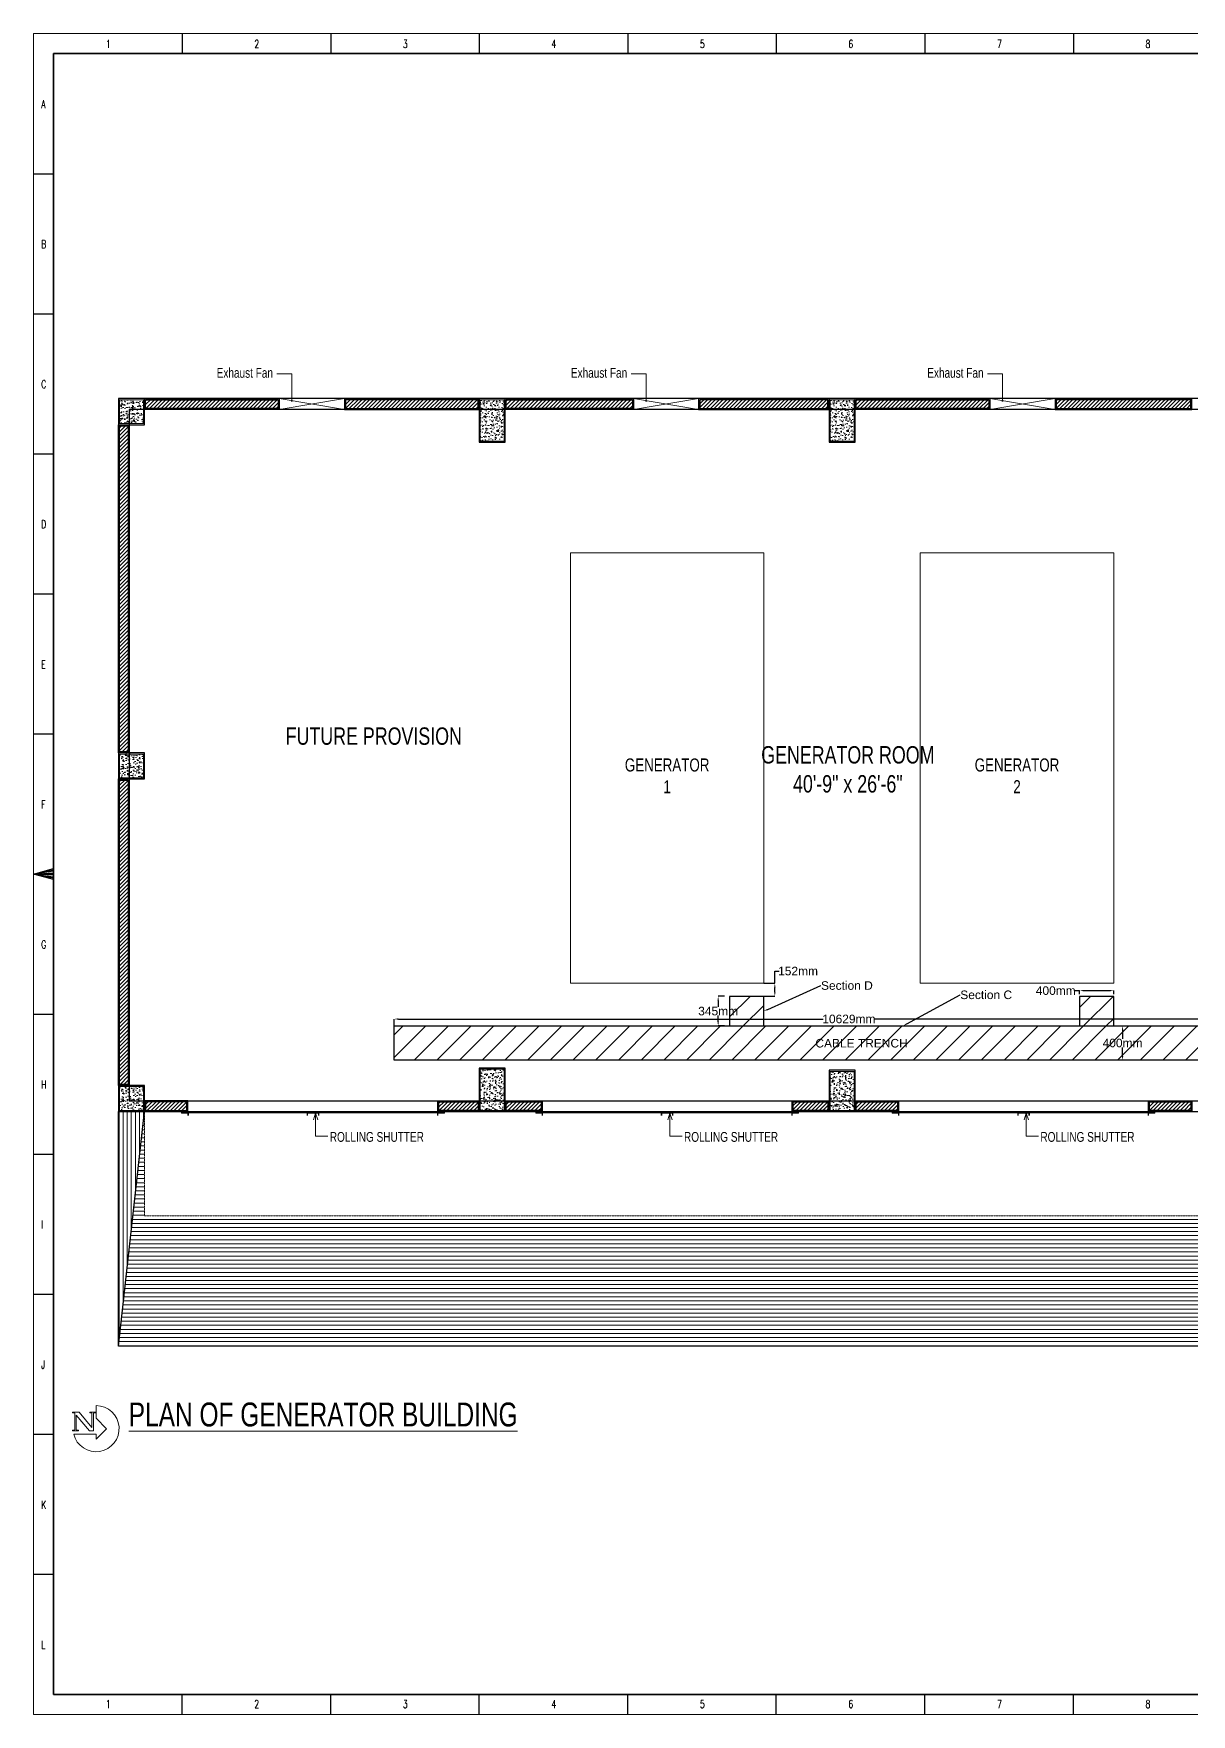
# Model space of a CAD drawing. Header units: inches. Extents: x -105538 to 282818, y -14900 to 167410.
# Drawn here: x -69248 to -55715, y 3392 to 23033 of the extents above; entities that cross this region are included whole.
import ezdxf
from ezdxf import colors
from ezdxf.entities.mleader import LeaderData, LeaderLine
from ezdxf.math import Vec2, Vec3

# ---------------------------------------------------------------- set-up
doc = ezdxf.new("R2010")
doc.units = ezdxf.units.IN
doc.header["$MEASUREMENT"] = 0
doc.linetypes.add('DASH', pattern=[0.35, 0.25, -0.1])
doc.linetypes.add('PHANTOMX2', pattern=[5, 2.5, -0.5, 0.5, -0.5, 0.5, -0.5])
doc.layers.get('Defpoints').update_dxf_attribs({"lineweight": 0})
doc.layers.add('COLLUM', color=1, linetype='Continuous')
doc.layers.add('wall 05', color=3, linetype='Continuous')
for name, color, linetype, lineweight in [('dim-8', 18, 'Continuous', 15), ('DOOR', 115, 'Continuous', 15), ('FLOORTILE', 40, 'Continuous', 9), ('Generator Upstone', 50, 'Continuous', 15), ('grid', 9, 'Continuous', 13), ('HACTH', 8, 'Continuous', 9), ('Parapet', 6, 'Continuous', 15), ('Plaster Line', 5, 'Continuous', 15), ('R_Hatch', 8, 'Continuous', 9), ('Sunshed', 5, 'Continuous', 15), ('Text-01', 253, 'Continuous', 15), ('WINDOW', 140, 'Continuous', 9)]:
    doc.layers.add(name, color=color, linetype=linetype, lineweight=lineweight)
doc.styles.get("Standard").update_dxf_attribs({"font": 'arial.ttf'})
doc.styles.add('Swiss721', font='swisscl.ttf')
doc.styles.add('TEG BORDER', font='txt_qlt.shx', dxfattribs={"width": 0.7, "bigfont": 'hztxt.shx'})
doc.dimstyles.new('Level Mark 4', dxfattribs={"dimscale": 0, "dimtxt": 4, "dimasz": 4, "dimexe": 1, "dimexo": 2, "dimgap": 1, "dimtad": 0, "dimdec": 1, "dimzin": 1, "dimdsep": 46, "dimlunit": 4, "dimtxsty": 'Swiss721', "dimblk": 'OPEN30', "dimcen": 0, "dimclrd": 256, "dimclre": 256, "dimclrt": 7, "dimadec": 0, "dimazin": 0, "dimtm": 1e-09, "dimtfac": 1, "dimtdec": 1, "dimtofl": 0, "dimtmove": 1, "dimatfit": 3, "dimldrblk": 'OPEN30', "dimfxl": 0, "dimtolj": 2, "dimtzin": 0, "dimlwd": 9, "dimlwe": 9, "dimarcsym": 0})
doc.dimstyles.get("Standard").update_dxf_attribs({"dimtxt": 100, "dimasz": 50, "dimexe": 0.18, "dimexo": 0.0625, "dimgap": 0.09, "dimtad": 0, "dimtih": 1, "dimtoh": 1, "dimdec": 0, "dimzin": 0, "dimdsep": 46, "dimtxsty": 'Standard', "dimcen": 0.09, "dimadec": 0, "dimazin": 0, "dimtfac": 1, "dimtdec": 0, "dimtofl": 0, "dimtmove": 0, "dimatfit": 3, "dimfxl": 1, "dimtolj": 1, "dimtzin": 0, "dimarcsym": 0})
pattern_1 = [(90, (-3487533.82, -4371935.64), (-47.625, 8e-15), [])]
pattern_2 = [(45, (-3609729.135, -4345415.175), (-22.4506403, 22.4506403), [])]

# ---------------------------------------------------------------- blocks, each defined once
blk = doc.blocks.new('_Open30')
at = {"color": 0, "linetype": 'ByBlock', "lineweight": -2}
for p, q in [((-1, 0.3), (0, 0)), ((0, 0), (-1, -0.3)), ((0, 0), (-1, 0))]:
    blk.add_line(p, q, dxfattribs=at)
blk = doc.blocks.new('252 BORDER A2')
for p, q in [((37.12, 420), (37.12, 415)), ((74.25, 420), (74.25, 415)), ((111.38, 420), (111.38, 415)), ((148.5, 420), (148.5, 415)), ((185.63, 420), (185.63, 415)), ((222.75, 420), (222.75, 415)), ((259.88, 420), (259.88, 415)), ((0, 385), (5, 385)), ((0, 350), (5, 350)), ((0, 315), (5, 315)), ((0, 280), (5, 280)), ((0, 245), (5, 245)), ((5, 210), (0, 210)), ((1.25, 210), (3.75, 210)), ((0, 175), (5, 175)), ((0, 140), (5, 140)), ((0, 105), (5, 105)), ((0, 70), (5, 70)), ((0, 35), (5, 35)), ((37.12, 0), (37.12, 5)), ((74.25, 0), (74.25, 5)), ((111.38, 0), (111.38, 5)), ((148.5, 0), (148.5, 5)), ((185.63, 0), (185.63, 5)), ((222.75, 0), (222.75, 5)), ((259.88, 0), (259.88, 5))]:
    blk.add_line(p, q)
at = {"linetype": 'Continuous'}
for p, q in [((489, 415), (5, 415)), ((5, 415), (5, 5)), ((5, 5), (489, 5))]:
    blk.add_line(p, q, dxfattribs=at)
at = {"color": 5, "lineweight": 15}
blk.add_lwpolyline([(0, 420), (594, 420), (594, 0), (0, 0)], close=True, dxfattribs=at)
blk.add_lwpolyline([(5, 415), (589, 415), (589, 5), (5, 5)], close=True)
blk.add_lwpolyline([(0, 210), (5, 211.34), (5, 208.66), (0, 210), (5, 211), (5, 210.67), (0, 210), (5, 210.33), (5, 209.67), (0, 210), (5, 209.33), (5, 209), (0, 210)])
at = {"char_height": 2, "width": 2, "style": 'TEG BORDER'}
for s, insert, attachment_point in [('1', (18.05, 418.41), 1), ('2', (55.17, 418.41), 1), ('3', (92.3, 418.41), 1), ('4', (129.42, 418.41), 1), ('5', (166.55, 418.41), 1), ('6', (203.67, 418.41), 1), ('7', (240.8, 418.41), 1), ('8', (277.92, 418.41), 1), ('A', (1.91, 403.39), 1), ('B', (1.91, 368.39), 1), ('C', (1.91, 333.39), 1), ('D', (1.91, 298.39), 1), ('E', (1.91, 263.39), 1), ('F', (1.91, 228.39), 1), ('G', (1.91, 193.39), 1), ('H', (1.91, 158.39), 1), ('I', (1.91, 123.39), 1), ('J', (1.91, 88.39), 1), ('K', (1.91, 53.39), 1), ('L', (1.91, 18.39), 1), ('1', (18.05, 1.59), 7), ('2', (55.17, 1.59), 7), ('3', (92.3, 1.59), 7), ('4', (129.42, 1.59), 7), ('5', (166.55, 1.59), 7), ('6', (203.67, 1.59), 7), ('7', (240.8, 1.59), 7), ('8', (277.92, 1.59), 7)]:
    blk.add_mtext(s, dxfattribs=dict(at, insert=insert, attachment_point=attachment_point))
blk = doc.blocks.new('*D29')
at = {"color": 0, "lineweight": -2, "transparency": 16777216}
for p, q in [((-56520, 11437), (-56520, 11437)), ((-56520, 11387), (-56520, 11288)), ((-56520, 11087), (-56520, 11186)), ((-56520, 11037), (-56520, 11037))]:
    blk.add_line(p, q, dxfattribs=at)
at = {"color": 0, "transparency": 16777216}
for points in [[(-56528, 11387), (-56511, 11387), (-56520, 11437)], [(-56528, 11087), (-56511, 11087), (-56520, 11037)]]:
    blk.add_solid(points, dxfattribs=at)
at = {"layer": 'Defpoints', "color": 0, "transparency": 16777216}
for p in [(-56520, 11437), (-56520, 11037), (-56520, 11037)]:
    blk.add_point(p, dxfattribs=at)
at = {"color": 0, "transparency": 16777216, "insert": (-56520, 11237), "char_height": 100, "attachment_point": 5}
blk.add_mtext('\\A1;400mm', dxfattribs=at)
blk = doc.blocks.new('*D30')
at = {"color": 0, "lineweight": -2, "transparency": 16777216}
for p, q in [((-57023, 11849), (-57073, 11849)), ((-57023, 11808), (-57023, 11850)), ((-56673, 11849), (-56973, 11849)), ((-56623, 11808), (-56623, 11850))]:
    blk.add_line(p, q, dxfattribs=at)
at = {"color": 0, "transparency": 16777216}
for points in [[(-56973, 11858), (-56973, 11841), (-57023, 11849)], [(-56673, 11858), (-56673, 11841), (-56623, 11849)]]:
    blk.add_solid(points, dxfattribs=at)
at = {"layer": 'Defpoints', "color": 0, "transparency": 16777216}
for p in [(-57023, 11849), (-57023, 11808), (-56623, 11808)]:
    blk.add_point(p, dxfattribs=at)
at = {"color": 0, "transparency": 16777216, "insert": (-57301, 11849), "char_height": 100, "attachment_point": 5}
blk.add_mtext('\\A1;400mm', dxfattribs=at)
blk = doc.blocks.new('*D31')
at = {"color": 0, "lineweight": -2, "transparency": 16777216}
for p, q in [((-60584, 11935), (-60584, 12078)), ((-60584, 12078), (-60534, 12078)), ((-60713, 11935), (-60584, 11935)), ((-60584, 11833), (-60584, 11885)), ((-60713, 11783), (-60584, 11783))]:
    blk.add_line(p, q, dxfattribs=at)
at = {"color": 0, "transparency": 16777216}
for points in [[(-60593, 11885), (-60576, 11885), (-60584, 11935)], [(-60593, 11833), (-60576, 11833), (-60584, 11783)]]:
    blk.add_solid(points, dxfattribs=at)
at = {"layer": 'Defpoints', "color": 0, "transparency": 16777216}
for p in [(-60713, 11935), (-60713, 11783), (-60584, 11783)]:
    blk.add_point(p, dxfattribs=at)
at = {"color": 0, "transparency": 16777216, "insert": (-60313, 12078), "char_height": 100, "attachment_point": 5}
blk.add_mtext('\\A1;152mm', dxfattribs=at)
blk = doc.blocks.new('*D34')
at = {"color": 0, "lineweight": -2, "transparency": 16777216}
for p, q in [((-61173, 11783), (-61247, 11783)), ((-61247, 11733), (-61247, 11661)), ((-61247, 11487), (-61247, 11559)), ((-61173, 11437), (-61247, 11437))]:
    blk.add_line(p, q, dxfattribs=at)
at = {"color": 0, "transparency": 16777216}
for points in [[(-61255, 11733), (-61238, 11733), (-61247, 11783)], [(-61255, 11487), (-61238, 11487), (-61247, 11437)]]:
    blk.add_solid(points, dxfattribs=at)
at = {"layer": 'Defpoints', "color": 0, "transparency": 16777216}
for p in [(-61247, 11783), (-61173, 11783), (-61173, 11437)]:
    blk.add_point(p, dxfattribs=at)
at = {"color": 0, "transparency": 16777216, "insert": (-61247, 11610), "char_height": 100, "attachment_point": 5}
blk.add_mtext('\\A1;345mm', dxfattribs=at)
blk = doc.blocks.new('*D70')
at = {"color": 0, "lineweight": -2, "transparency": 16777216}
for p, q in [((-65034, 11437), (-65034, 11518)), ((-64984, 11518), (-60018, 11518)), ((-54454, 11518), (-59420, 11518)), ((-54404, 11437), (-54404, 11518))]:
    blk.add_line(p, q, dxfattribs=at)
at = {"color": 0, "transparency": 16777216}
for points in [[(-64984, 11526), (-64984, 11509), (-65034, 11518)], [(-54454, 11526), (-54454, 11509), (-54404, 11518)]]:
    blk.add_solid(points, dxfattribs=at)
at = {"layer": 'Defpoints', "color": 0, "transparency": 16777216}
for p in [(-65034, 11437), (-54404, 11518), (-54404, 11437)]:
    blk.add_point(p, dxfattribs=at)
at = {"color": 0, "transparency": 16777216, "insert": (-59719, 11518), "char_height": 100, "attachment_point": 5}
blk.add_mtext('\\A1;10629mm', dxfattribs=at)

msp = doc.modelspace()

# ---------------------------------------------------------------- hatches: boundary and pattern name
h = msp.add_hatch()
h.set_pattern_fill('ANSI31', color=6, scale=1500)
h.paths.add_polyline_path([(-60712.8, 11782.6), (-61112.8, 11782.6), (-61112.8, 11437.3), (-60712.8, 11437.3)])
h.paths.add_polyline_path([(-56623.4, 11782.6), (-57023.4, 11782.6), (-57023.4, 11437.3), (-56623.4, 11437.3)])
h = msp.add_hatch()
h.set_pattern_fill('ANSI31', color=6, scale=1500)
h.paths.add_polyline_path([(-65033.7, 11437.3), (-65033.7, 11037.3), (-54404.2, 11037.3), (-54404.2, 11437.3)])
h = msp.add_hatch()
h.set_pattern_fill('ANSI31', color=6, scale=1500)
h.paths.add_polyline_path([(-65033.7, 11437.3), (-65033.7, 11037.3), (-54404.2, 11037.3), (-54404.2, 11437.3)])
at = {"layer": 'HACTH', "lineweight": 0}
h = msp.add_hatch(dxfattribs=at)
h.set_pattern_fill('AR-CONC', color=256, scale=12.7, style=0)
h.set_pattern_definition([(50, (-3487533.82, -4372469.04), (91.0920432, -7.9695211), [9.525, -104.775]), (355, (-3487533.82, -4372469.04), (-17.6214194, 95.528401), [7.62, -83.82]), (100.4514, (-3487526.23, -4372469.71), (73.4706915, 87.5588218), [8.0950041, -89.0450482]), (46.1842, (-3487533.82, -4372443.64), (135.5396132, -21.0209148), [14.2875, -157.1625]), (96.6356, (-3487522.52, -4372445.4), (118.7021636, 123.7129696), [12.1425066, -133.567551]), (351.1842, (-3487533.82, -4372443.64), (118.702067, 123.7130623), [11.43, -125.73]), (21, (-3487521.12, -4372449.99), (75.8071956, -51.1325991), [9.525, -104.775]), (326, (-3487521.12, -4372449.99), (30.9010472, 92.0940557), [7.62, -83.82]), (71.4514, (-3487514.8, -4372454.25), (106.7082738, 40.9613731), [8.0950041, -89.0450482]), (37.5, (-3487533.82, -4372469.042), (1.54430163, 42.27751944), [0, -82.804, 0, -85.09, 0, -84.1375]), (7.5, (-3487533.82, -4372469.04), (33.40983126, 50.0902874), [0, -48.514, 0, -80.899, 0, -32.0675]), (327.5, (-3487562.14, -4372469.042), (67.7954494, -2.8644687), [0, -31.75, 0, -99.06, 0, -131.445]), (317.5, (-3487574.84, -4372469.04), (74.0646435, 12.71333276), [0, -41.275, 0, -65.786, 0, -93.345])])
h.paths.add_polyline_path([(-68243.9, 18475.5), (-67964.5, 18475.5), (-67964.5, 18754.9), (-68243.9, 18754.9)])
h = msp.add_hatch(dxfattribs=at)
h.set_pattern_fill('ANSI31', color=256, scale=254, style=0)
h.set_pattern_definition(pattern_2)
h.paths.add_polyline_path([(-67939.1, 18653.3), (-66389.7, 18653.3), (-66389.7, 18754.9), (-67939.1, 18754.9)])
h.paths.add_polyline_path([(-67741.2, 18473.3), (-67741.2, 18754.4), (-67955.4, 18754.4), (-67955.4, 18473.3)], flags=9)
h = msp.add_hatch(dxfattribs=at)
h.set_pattern_fill('ANSI31', color=256, scale=254, style=0)
h.set_pattern_definition(pattern_2)
h.paths.add_polyline_path([(-64052.9, 18754.9), (-65602.3, 18754.9), (-65602.3, 18653.3), (-64052.9, 18653.3)])
h = msp.add_hatch(dxfattribs=at)
h.set_pattern_fill('AR-CONC', color=256, scale=12.7, style=0)
h.set_pattern_definition([(50, (-3640418.575, -4345516.775), (91.0920432, -7.9695211), [9.525, -104.775]), (355, (-3640418.575, -4345516.78), (-17.6214194, 95.528401), [7.62, -83.82]), (100.4514, (-3640410.98, -4345517.44), (73.4706915, 87.5588218), [8.0950041, -89.0450482]), (46.1842, (-3640418.57, -4345491.38), (135.5396132, -21.0209148), [14.2875, -157.1625]), (96.6356, (-3640407.28, -4345493.13), (118.7021636, 123.7129696), [12.1425066, -133.567551]), (351.1842, (-3640418.57, -4345491.38), (118.702067, 123.7130623), [11.43, -125.73]), (21, (-3640405.875, -4345497.725), (75.8071956, -51.1325991), [9.525, -104.775]), (326, (-3640405.875, -4345497.73), (30.9010472, 92.0940557), [7.62, -83.82]), (71.4514, (-3640399.56, -4345501.99), (106.7082738, 40.9613731), [8.0950041, -89.0450482]), (37.5, (-3640418.575, -4345516.775), (1.54430163, 42.27751944), [0, -82.804, 0, -85.09, 0, -84.1375]), (7.5, (-3640418.575, -4345516.775), (33.40983126, 50.0902874), [0, -48.514, 0, -80.899, 0, -32.0675]), (327.5, (-3640446.896, -4345516.775), (67.7954494, -2.86446871), [0, -31.75, 0, -99.06, 0, -131.445]), (317.5, (-3640459.596, -4345516.775), (74.0646435, 12.71333276), [0, -41.275, 0, -65.786, 0, -93.345])])
h.paths.add_polyline_path([(-63887.8, 18640.6), (-63887.8, 18754.9), (-64027.5, 18754.9), (-64027.5, 18640.6)])
h.paths.add_polyline_path([(-63748.1, 18640.6), (-63748.1, 18754.9), (-63887.8, 18754.9), (-63887.8, 18640.6)])
h.paths.add_polyline_path([(-63887.8, 18272.3), (-63748.1, 18272.3), (-63748.1, 18640.6), (-63887.8, 18640.6)])
h.paths.add_polyline_path([(-63887.8, 18640.6), (-64027.5, 18640.6), (-64027.5, 18272.3), (-63887.8, 18272.3)])
h = msp.add_hatch(dxfattribs=at)
h.set_pattern_fill('ANSI31', color=256, scale=254, style=0)
h.set_pattern_definition(pattern_2)
h.paths.add_polyline_path([(-59963.5, 18754.9), (-61462.1, 18754.9), (-61462.1, 18653.3), (-59963.5, 18653.3)])
h.paths.add_polyline_path([(-63722.7, 18653.3), (-62249.5, 18653.3), (-62249.5, 18754.9), (-63722.7, 18754.9)])
h = msp.add_hatch(dxfattribs=at)
h.set_pattern_fill('AR-CONC', color=256, scale=12.7, style=0)
h.set_pattern_definition([(50, (-3636329.175, -4345516.775), (91.0920432, -7.9695211), [9.525, -104.775]), (355, (-3636329.175, -4345516.78), (-17.6214194, 95.528401), [7.62, -83.82]), (100.4514, (-3636321.58, -4345517.44), (73.4706915, 87.5588218), [8.0950041, -89.0450482]), (46.1842, (-3636329.17, -4345491.38), (135.5396132, -21.0209148), [14.2875, -157.1625]), (96.6356, (-3636317.88, -4345493.13), (118.7021636, 123.7129696), [12.1425066, -133.567551]), (351.1842, (-3636329.17, -4345491.38), (118.702067, 123.7130623), [11.43, -125.73]), (21, (-3636316.475, -4345497.725), (75.8071956, -51.1325991), [9.525, -104.775]), (326, (-3636316.475, -4345497.73), (30.9010472, 92.0940557), [7.62, -83.82]), (71.4514, (-3636310.16, -4345501.99), (106.7082738, 40.9613731), [8.0950041, -89.0450482]), (37.5, (-3636329.175, -4345516.775), (1.54430163, 42.27751944), [0, -82.804, 0, -85.09, 0, -84.1375]), (7.5, (-3636329.175, -4345516.775), (33.40983126, 50.0902874), [0, -48.514, 0, -80.899, 0, -32.0675]), (327.5, (-3636357.496, -4345516.775), (67.7954494, -2.86446871), [0, -31.75, 0, -99.06, 0, -131.445]), (317.5, (-3636370.196, -4345516.775), (74.0646435, 12.71333276), [0, -41.275, 0, -65.786, 0, -93.345])])
h.paths.add_polyline_path([(-59798.4, 18640.6), (-59798.4, 18754.9), (-59938.1, 18754.9), (-59938.1, 18640.6)])
h.paths.add_polyline_path([(-59658.7, 18640.6), (-59658.7, 18754.9), (-59798.4, 18754.9), (-59798.4, 18640.6)])
h.paths.add_polyline_path([(-59798.4, 18272.3), (-59658.7, 18272.3), (-59658.7, 18640.6), (-59798.4, 18640.6)])
h.paths.add_polyline_path([(-59798.4, 18640.6), (-59938.1, 18640.6), (-59938.1, 18272.3), (-59798.4, 18272.3)])
h = msp.add_hatch(dxfattribs=at)
h.set_pattern_fill('ANSI31', color=256, scale=254, style=0)
h.set_pattern_definition(pattern_2)
h.paths.add_polyline_path([(-55721.7, 18754.9), (-57296.5, 18754.9), (-57296.5, 18653.3), (-55721.7, 18653.3)])
h.paths.add_polyline_path([(-59633.3, 18653.3), (-58083.9, 18653.3), (-58083.9, 18754.9), (-59633.3, 18754.9)])
h = msp.add_hatch(dxfattribs=at)
h.set_pattern_fill('ANSI31', color=256, scale=254, style=0)
h.set_pattern_definition([(45, (-3890172.902, -4344653.714), (-22.4506403, 22.4506403), [])])
h.paths.add_polyline_path([(-68243.9, 10753.9), (-68142.3, 10753.9), (-68142.3, 14309.9), (-68243.9, 14309.9)])
h.paths.add_polyline_path([(-68142.3, 18450.1), (-68243.9, 18450.1), (-68243.9, 14640.1), (-68142.3, 14640.1)])
h = msp.add_hatch(dxfattribs=at)
h.set_pattern_fill('AR-CONC', color=256, scale=12.7, style=0)
h.set_pattern_definition([(50, (-3487533.82, -4368049.44), (91.0920432, -7.9695211), [9.525, -104.775]), (355, (-3487533.82, -4368049.44), (-17.6214194, 95.528401), [7.62, -83.82]), (100.4514, (-3487526.23, -4368050.11), (73.4706915, 87.5588218), [8.0950041, -89.0450482]), (46.1842, (-3487533.82, -4368024.04), (135.5396132, -21.0209148), [14.2875, -157.1625]), (96.6356, (-3487522.52, -4368025.8), (118.7021636, 123.7129696), [12.1425066, -133.567551]), (351.1842, (-3487533.82, -4368024.04), (118.702067, 123.7130623), [11.43, -125.73]), (21, (-3487521.12, -4368030.39), (75.8071956, -51.1325991), [9.525, -104.775]), (326, (-3487521.12, -4368030.39), (30.9010472, 92.0940557), [7.62, -83.82]), (71.4514, (-3487514.8, -4368034.65), (106.7082738, 40.9613731), [8.0950041, -89.0450482]), (37.5, (-3487533.82, -4368049.442), (1.54430163, 42.27751944), [0, -82.804, 0, -85.09, 0, -84.1375]), (7.5, (-3487533.82, -4368049.44), (33.40983126, 50.0902874), [0, -48.514, 0, -80.899, 0, -32.0675]), (327.5, (-3487562.14, -4368049.442), (67.7954494, -2.8644687), [0, -31.75, 0, -99.06, 0, -131.445]), (317.5, (-3487574.84, -4368049.44), (74.0646435, 12.71333276), [0, -41.275, 0, -65.786, 0, -93.345])])
h.paths.add_polyline_path([(-67964.5, 14614.7), (-68243.9, 14614.7), (-68243.9, 14335.3), (-67964.5, 14335.3)])
h = msp.add_hatch(dxfattribs=at)
h.set_pattern_fill('AR-CONC', color=256, scale=12.7, style=0)
h.set_pattern_definition([(50, (-3498532.02, -4371935.64), (91.0920432, -7.9695211), [9.525, -104.775]), (355, (-3498532.02, -4371935.64), (-17.6214194, 95.528401), [7.62, -83.82]), (100.4514, (-3498524.43, -4371936.31), (73.4706915, 87.5588218), [8.0950041, -89.0450482]), (46.1842, (-3498532.02, -4371910.24), (135.5396132, -21.0209148), [14.2875, -157.1625]), (96.6356, (-3498520.72, -4371912), (118.7021636, 123.7129696), [12.1425066, -133.567551]), (351.1842, (-3498532.02, -4371910.24), (118.702067, 123.7130623), [11.43, -125.73]), (21, (-3498519.32, -4371916.59), (75.8071956, -51.1325991), [9.525, -104.775]), (326, (-3498519.32, -4371916.59), (30.9010472, 92.0940557), [7.62, -83.82]), (71.4514, (-3498513, -4371920.85), (106.7082738, 40.9613731), [8.0950041, -89.0450482]), (37.5, (-3498532.02, -4371935.642), (1.54430163, 42.27751944), [0, -82.804, 0, -85.09, 0, -84.1375]), (7.5, (-3498532.02, -4371935.64), (33.40983126, 50.0902874), [0, -48.514, 0, -80.899, 0, -32.0675]), (327.5, (-3498560.34, -4371935.642), (67.7954494, -2.8644687), [0, -31.75, 0, -99.06, 0, -131.445]), (317.5, (-3498573.04, -4371935.64), (74.0646435, 12.71333276), [0, -41.275, 0, -65.786, 0, -93.345])])
h.paths.add_polyline_path([(-64027.5, 10449.1), (-63748.1, 10449.1), (-63748.1, 10931.7), (-64027.5, 10931.7)])
h = msp.add_hatch(dxfattribs=at)
h.set_pattern_fill('AR-CONC', color=256, scale=12.7, style=0)
h.set_pattern_definition([(50, (-3494442.62, -4371884.84), (91.0920432, -7.9695211), [9.525, -104.775]), (355, (-3494442.62, -4371884.84), (-17.6214194, 95.528401), [7.62, -83.82]), (100.4514, (-3494435.03, -4371885.51), (73.4706915, 87.5588218), [8.0950041, -89.0450482]), (46.1842, (-3494442.62, -4371859.44), (135.5396132, -21.0209148), [14.2875, -157.1625]), (96.6356, (-3494431.32, -4371861.2), (118.7021636, 123.7129696), [12.1425066, -133.567551]), (351.1842, (-3494442.62, -4371859.44), (118.702067, 123.7130623), [11.43, -125.73]), (21, (-3494429.92, -4371865.79), (75.8071956, -51.1325991), [9.525, -104.775]), (326, (-3494429.92, -4371865.79), (30.9010472, 92.0940557), [7.62, -83.82]), (71.4514, (-3494423.6, -4371870.05), (106.7082738, 40.9613731), [8.0950041, -89.0450482]), (37.5, (-3494442.62, -4371884.842), (1.54430163, 42.27751944), [0, -82.804, 0, -85.09, 0, -84.1375]), (7.5, (-3494442.62, -4371884.84), (33.40983126, 50.0902874), [0, -48.514, 0, -80.899, 0, -32.0675]), (327.5, (-3494470.94, -4371884.842), (67.7954494, -2.8644687), [0, -31.75, 0, -99.06, 0, -131.445]), (317.5, (-3494483.64, -4371884.84), (74.0646435, 12.71333276), [0, -41.275, 0, -65.786, 0, -93.345])])
h.paths.add_polyline_path([(-59938.1, 10449.1), (-59658.7, 10449.1), (-59658.7, 10906.3), (-59938.1, 10906.3)])
h = msp.add_hatch(dxfattribs=at)
h.set_pattern_fill('AR-CONC', color=256, scale=12.7, style=0)
h.set_pattern_definition([(50, (-3487533.82, -4371935.64), (91.0920432, -7.9695211), [9.525, -104.775]), (355, (-3487533.82, -4371935.64), (-17.6214194, 95.528401), [7.62, -83.82]), (100.4514, (-3487526.23, -4371936.31), (73.4706915, 87.5588218), [8.0950041, -89.0450482]), (46.1842, (-3487533.82, -4371910.24), (135.5396132, -21.0209148), [14.2875, -157.1625]), (96.6356, (-3487522.52, -4371912), (118.7021636, 123.7129696), [12.1425066, -133.567551]), (351.1842, (-3487533.82, -4371910.24), (118.702067, 123.7130623), [11.43, -125.73]), (21, (-3487521.12, -4371916.59), (75.8071956, -51.1325991), [9.525, -104.775]), (326, (-3487521.12, -4371916.59), (30.9010472, 92.0940557), [7.62, -83.82]), (71.4514, (-3487514.8, -4371920.85), (106.7082738, 40.9613731), [8.0950041, -89.0450482]), (37.5, (-3487533.82, -4371935.642), (1.54430163, 42.27751944), [0, -82.804, 0, -85.09, 0, -84.1375]), (7.5, (-3487533.82, -4371935.64), (33.40983126, 50.0902874), [0, -48.514, 0, -80.899, 0, -32.0675]), (327.5, (-3487562.14, -4371935.642), (67.7954494, -2.8644687), [0, -31.75, 0, -99.06, 0, -131.445]), (317.5, (-3487574.84, -4371935.64), (74.0646435, 12.71333276), [0, -41.275, 0, -65.786, 0, -93.345])])
h.paths.add_polyline_path([(-67964.5, 10728.5), (-68243.9, 10728.5), (-68243.9, 10449.1), (-67964.5, 10449.1)])
h = msp.add_hatch(dxfattribs=at)
h.set_pattern_fill('ANSI31', color=256, scale=381, angle=45, style=0)
h.set_pattern_definition(pattern_1)
h.paths.add_polyline_path([(-67951.8, 10436.4), (-68256.6, 10436.4), (-68256.6, 7693.2)])
h = msp.add_hatch(dxfattribs=at)
h.set_pattern_fill('ANSI31', color=256, scale=254, style=0)
h.set_pattern_definition([(45, (-3893906.702, -4307521.833), (-22.4506403, 22.4506403), [])])
h.paths.add_polyline_path([(-67939.1, 10550.7), (-67939.1, 10449.1), (-67456.5, 10449.1), (-67456.5, 10550.7)])
h.paths.add_polyline_path([(-64510.1, 10550.7), (-64510.1, 10449.1), (-64027.5, 10449.1), (-64027.5, 10550.7)])
h = msp.add_hatch(dxfattribs=at)
h.set_pattern_fill('ANSI31', color=256, scale=254, style=0)
h.set_pattern_definition(pattern_2)
h.paths.add_polyline_path([(-63722.7, 10449.1), (-63316.3, 10449.1), (-63316.3, 10550.7), (-63722.7, 10550.7)])
h.paths.add_polyline_path([(-60369.9, 10449.1), (-59963.5, 10449.1), (-59963.5, 10550.7), (-60369.9, 10550.7)])
h = msp.add_hatch(dxfattribs=at)
h.set_pattern_fill('ANSI31', color=256, scale=254, style=0)
h.set_pattern_definition(pattern_2)
h.paths.add_polyline_path([(-59633.3, 10550.7), (-59633.3, 10449.1), (-59150.7, 10449.1), (-59150.7, 10550.7)])
h.paths.add_polyline_path([(-56204.3, 10550.7), (-56204.3, 10449.1), (-55721.7, 10449.1), (-55721.7, 10550.7)])
at = {"layer": 'R_Hatch', "lineweight": 0}
h = msp.add_hatch(dxfattribs=at)
h.set_pattern_fill('ANSI31', color=256, scale=381, angle=315, style=0)
h.set_pattern_definition([(0, (-3609729.135, -4345415.175), (1e-14, 47.625), [])])
h.paths.add_polyline_path([(-51492.6, 9217.2), (-54602.3, 9217.2), (-54602.3, 7693.2), (-51187.8, 7693.2), (-51492.6, 10436.4)])
h.paths.add_polyline_path([(-54602.3, 7693.2), (-54602.3, 9217.2), (-67951.8, 9217.2), (-67951.8, 10436.4), (-68256.6, 7693.2)])
h = msp.add_hatch(dxfattribs=at)
h.set_pattern_fill('ANSI31', color=256, scale=381, angle=45, style=0)
h.set_pattern_definition(pattern_1)
h.paths.add_polyline_path([(-67951.8, 10436.4), (-68256.6, 10436.4), (-68256.6, 7693.2)])

# ---------------------------------------------------------------- linework, layer by layer
at = {"color": 3}
msp.add_line((-61867.9, 18702), (-61867.9, 18706.1), dxfattribs=at)
at = {"color": 6}
for p, q in [((-60712.8, 11782.6), (-61112.8, 11782.6)), ((-56623.4, 11782.6), (-57023.4, 11782.6))]:
    msp.add_line(p, q, dxfattribs=at)
at = {"linetype": 'Continuous', "ltscale": 10}
msp.add_line((-68256.6, 7693.2), (-67951.8, 10436.4), dxfattribs=at)
at = {"color": 6}
for points in [[(-60712.8, 11782.6), (-61112.8, 11782.6), (-61112.8, 11437.3), (-60712.8, 11437.3)], [(-56623.4, 11782.6), (-57023.4, 11782.6), (-57023.4, 11437.3), (-56623.4, 11437.3)], [(-54404.2, 11037.3), (-65033.7, 11037.3), (-65033.7, 11437.3), (-54404.2, 11437.3)]]:
    msp.add_lwpolyline(points, close=True, dxfattribs=at)
at = {"color": 252, "linetype": 'Continuous', "lineweight": -3, "ltscale": 10}
msp.add_lwpolyline([(-51187.8, 10436.4), (-51187.8, 7693.2), (-68256.6, 7693.2), (-68256.6, 10436.4)], dxfattribs=at)
msp.add_circle((-68146.3, 14611.6), 21.1)
at = {"layer": 'COLLUM', "linetype": 'Continuous', "ltscale": 10}
for points in [[(-68256.6, 18462.8), (-67951.8, 18462.8), (-67951.8, 18767.6), (-68256.6, 18767.6)], [(-64040.2, 18259.6), (-63735.4, 18259.6), (-63735.4, 18767.6), (-64040.2, 18767.6)], [(-59950.8, 18259.6), (-59646, 18259.6), (-59646, 18767.6), (-59950.8, 18767.6)], [(-68256.6, 14322.6), (-67951.8, 14322.6), (-67951.8, 14627.4), (-68256.6, 14627.4)], [(-64040.2, 10436.4), (-63735.4, 10436.4), (-63735.4, 10944.4), (-64040.2, 10944.4)], [(-59950.8, 10436.4), (-59646, 10436.4), (-59646, 10919), (-59950.8, 10919)], [(-68256.6, 10436.4), (-67951.8, 10436.4), (-67951.8, 10741.2), (-68256.6, 10741.2)]]:
    msp.add_lwpolyline(points, close=True, dxfattribs=at)
at = {"layer": 'DOOR', "linetype": 'Continuous', "ltscale": 10}
for points in [[(-67443.8, 10436.4), (-67520, 10436.4), (-67520, 10417.3), (-67443.8, 10417.3), (-67443.8, 10391.9)], [(-67439.4, 10431.8), (-67509.5, 10431.8), (-67509.5, 10421.8), (-67439.4, 10421.8), (-67439.4, 10391.9)], [(-66051.3, 10431.8), (-65993.9, 10431.8), (-65993.9, 10421.8), (-66051.3, 10421.8), (-66051.3, 10391.9)], [(-66046.8, 10391.9), (-66046.8, 10391.9), (-66046.8, 10417.3), (-65919.8, 10417.3), (-65919.8, 10391.9), (-65919.8, 10417.3), (-65983.3, 10417.3), (-65983.3, 10436.4), (-65919.8, 10436.4), (-66046.8, 10436.4)], [(-65983.3, 10436.4), (-65983.3, 10417.3), (-65919.8, 10417.3), (-65919.8, 10417.3), (-65919.8, 10391.9)], [(-65915.4, 10431.8), (-65972.8, 10431.8), (-65972.8, 10421.8), (-65915.4, 10421.8), (-65915.4, 10391.9)], [(-64527.3, 10431.8), (-64457.2, 10431.8), (-64457.2, 10421.8), (-64527.3, 10421.8), (-64527.3, 10391.9)], [(-64522.8, 10436.4), (-64446.6, 10436.4), (-64446.6, 10417.3), (-64522.8, 10417.3), (-64522.8, 10391.9)], [(-63303.6, 10436.4), (-63379.8, 10436.4), (-63379.8, 10417.3), (-63303.6, 10417.3), (-63303.6, 10391.9)], [(-63299.2, 10431.8), (-63369.3, 10431.8), (-63369.3, 10421.8), (-63299.2, 10421.8), (-63299.2, 10391.9)], [(-61911.1, 10431.8), (-61853.7, 10431.8), (-61853.7, 10421.8), (-61911.1, 10421.8), (-61911.1, 10391.9)], [(-61906.6, 10391.9), (-61906.6, 10391.9), (-61906.6, 10417.3), (-61779.6, 10417.3), (-61779.6, 10391.9), (-61779.6, 10417.3), (-61843.1, 10417.3), (-61843.1, 10436.4), (-61779.6, 10436.4), (-61906.6, 10436.4)], [(-61843.1, 10436.4), (-61843.1, 10417.3), (-61779.6, 10417.3), (-61779.6, 10417.3), (-61779.6, 10391.9)], [(-61775.2, 10431.8), (-61832.6, 10431.8), (-61832.6, 10421.8), (-61775.2, 10421.8), (-61775.2, 10391.9)], [(-60387.1, 10431.8), (-60317, 10431.8), (-60317, 10421.8), (-60387.1, 10421.8), (-60387.1, 10391.9)], [(-60382.6, 10436.4), (-60306.4, 10436.4), (-60306.4, 10417.3), (-60382.6, 10417.3), (-60382.6, 10391.9)], [(-59138, 10436.4), (-59214.2, 10436.4), (-59214.2, 10417.3), (-59138, 10417.3), (-59138, 10391.9)], [(-59133.6, 10431.8), (-59203.7, 10431.8), (-59203.7, 10421.8), (-59133.6, 10421.8), (-59133.6, 10391.9)], [(-57745.5, 10431.8), (-57688.1, 10431.8), (-57688.1, 10421.8), (-57745.5, 10421.8), (-57745.5, 10391.9)], [(-57741, 10391.9), (-57741, 10391.9), (-57741, 10417.3), (-57614, 10417.3), (-57614, 10391.9), (-57614, 10417.3), (-57677.5, 10417.3), (-57677.5, 10436.4), (-57614, 10436.4), (-57741, 10436.4)], [(-57677.5, 10436.4), (-57677.5, 10417.3), (-57614, 10417.3), (-57614, 10417.3), (-57614, 10391.9)], [(-57609.6, 10431.8), (-57667, 10431.8), (-57667, 10421.8), (-57609.6, 10421.8), (-57609.6, 10391.9)], [(-56221.5, 10431.8), (-56151.4, 10431.8), (-56151.4, 10421.8), (-56221.5, 10421.8), (-56221.5, 10391.9)], [(-56217, 10436.4), (-56140.8, 10436.4), (-56140.8, 10417.3), (-56217, 10417.3), (-56217, 10391.9)]]:
    msp.add_lwpolyline(points, dxfattribs=at)
for points in [[(-67508.4, 10430.6), (-65994.9, 10430.6), (-65994.9, 10423.1), (-67508.4, 10423.1)], [(-64458.2, 10430.6), (-65971.7, 10430.6), (-65971.7, 10423.1), (-64458.2, 10423.1)], [(-63368.2, 10430.6), (-61854.7, 10430.6), (-61854.7, 10423.1), (-63368.2, 10423.1)], [(-60318, 10430.6), (-61831.5, 10430.6), (-61831.5, 10423.1), (-60318, 10423.1)], [(-59202.6, 10430.6), (-57689.1, 10430.6), (-57689.1, 10423.1), (-59202.6, 10423.1)], [(-56152.4, 10430.6), (-57665.9, 10430.6), (-57665.9, 10423.1), (-56152.4, 10423.1)]]:
    msp.add_lwpolyline(points, close=True, dxfattribs=at)
at = {"layer": 'FLOORTILE', "linetype": 'Continuous', "ltscale": 10}
for points in [[(-65976.8, 10341.5), (-65951.6, 10417.3), (-65926.3, 10341.5), (-65951.6, 10417.3), (-65951.6, 10148.1), (-65807.6, 10148.1)], [(-61836.6, 10341.5), (-61811.4, 10417.3), (-61786.1, 10341.5), (-61811.4, 10417.3), (-61811.4, 10148.1), (-61667.4, 10148.1)], [(-57671, 10341.5), (-57645.8, 10417.3), (-57620.5, 10341.5), (-57645.8, 10417.3), (-57645.8, 10148.1), (-57501.8, 10148.1)]]:
    msp.add_lwpolyline(points, dxfattribs=at)
at = {"layer": 'Generator Upstone', "linetype": 'Continuous', "ltscale": 10}
for points in [[(-62973.4, 11935), (-60712.8, 11935), (-60712.8, 16964.2), (-62973.4, 16964.2)], [(-58884, 11935), (-56623.4, 11935), (-56623.4, 16964.2), (-58884, 16964.2)]]:
    msp.add_lwpolyline(points, close=True, dxfattribs=at)
at = {"layer": 'grid', "linetype": 'PHANTOMX2', "ltscale": 0.2}
for points in [[(-67697.8, 10563.4), (-67951.8, 10563.4)], [(-64268.8, 10563.4), (-64040.2, 10563.4)]]:
    msp.add_lwpolyline(points, dxfattribs=at)
at = {"layer": 'Parapet', "color": 252, "lineweight": -3}
for points in [[(-68256.6, 10436.4), (-47733.4, 10436.4), (-47733.4, 20418.6), (-49943.2, 20418.6), (-49943.2, 18767.6), (-68256.6, 18767.6)], [(-68129.6, 10563.4), (-47860.4, 10563.4), (-47860.4, 20291.6), (-49816.2, 20291.6), (-49816.2, 18640.6), (-68129.6, 18640.6)]]:
    msp.add_lwpolyline(points, close=True, dxfattribs=at)
at = {"layer": 'Plaster Line'}
for points in [[(-68243.9, 18475.5), (-67964.5, 18475.5), (-67964.5, 18754.9), (-68243.9, 18754.9)], [(-64027.5, 18272.3), (-63748.1, 18272.3), (-63748.1, 18754.9), (-64027.5, 18754.9)], [(-59938.1, 18272.3), (-59658.7, 18272.3), (-59658.7, 18754.9), (-59938.1, 18754.9)], [(-68243.9, 14335.3), (-67964.5, 14335.3), (-67964.5, 14614.7), (-68243.9, 14614.7)], [(-68129.6, 14627.4), (-68129.6, 14627.4), (-68129.6, 14627.4), (-68129.6, 14627.4)], [(-64027.5, 10449.1), (-63748.1, 10449.1), (-63748.1, 10931.7), (-64027.5, 10931.7)], [(-59938.1, 10449.1), (-59658.7, 10449.1), (-59658.7, 10906.3), (-59938.1, 10906.3)], [(-68243.9, 10449.1), (-67964.5, 10449.1), (-67964.5, 10728.5), (-68243.9, 10728.5)]]:
    msp.add_lwpolyline(points, close=True, dxfattribs=at)
at = {"layer": 'Plaster Line', "color": 252, "lineweight": -3}
for points in [[(-67939.1, 18754.9), (-66389.7, 18754.9), (-66389.7, 18653.3), (-67939.1, 18653.3)], [(-64052.9, 18754.9), (-65602.3, 18754.9), (-65602.3, 18653.3), (-64052.9, 18653.3)], [(-63722.7, 18754.9), (-62249.5, 18754.9), (-62249.5, 18653.3), (-63722.7, 18653.3)], [(-59963.5, 18754.9), (-61462.1, 18754.9), (-61462.1, 18653.3), (-59963.5, 18653.3)], [(-59633.3, 18754.9), (-58083.9, 18754.9), (-58083.9, 18653.3), (-59633.3, 18653.3)], [(-55721.7, 18754.9), (-57296.5, 18754.9), (-57296.5, 18653.3), (-55721.7, 18653.3)], [(-68243.9, 18450.1), (-68142.3, 18450.1), (-68142.3, 14640.1), (-68243.9, 14640.1)], [(-68243.9, 14309.9), (-68142.3, 14309.9), (-68142.3, 10753.9), (-68243.9, 10753.9)], [(-67456.5, 10550.7), (-67939.1, 10550.7), (-67939.1, 10449.1), (-67456.5, 10449.1)], [(-64510.1, 10550.7), (-64052.9, 10550.7), (-64052.9, 10449.1), (-64510.1, 10449.1)], [(-63722.7, 10550.7), (-63316.3, 10550.7), (-63316.3, 10449.1), (-63722.7, 10449.1)], [(-60369.9, 10550.7), (-59963.5, 10550.7), (-59963.5, 10449.1), (-60369.9, 10449.1)], [(-59633.3, 10550.7), (-59150.7, 10550.7), (-59150.7, 10449.1), (-59633.3, 10449.1)], [(-56204.3, 10550.7), (-55721.7, 10550.7), (-55721.7, 10449.1), (-56204.3, 10449.1)]]:
    msp.add_lwpolyline(points, close=True, dxfattribs=at)
at = {"layer": 'R_Hatch', "linetype": 'Continuous', "ltscale": 10}
msp.add_line((-68256.6, 7693.2), (-67951.8, 10436.4), dxfattribs=at)
at = {"layer": 'R_Hatch', "color": 252, "linetype": 'Continuous', "lineweight": -3, "ltscale": 10}
msp.add_lwpolyline([(-51187.8, 10436.4), (-51187.8, 7693.2), (-68256.6, 7693.2), (-68256.6, 10436.4)], dxfattribs=at)
at = {"layer": 'Sunshed', "linetype": 'DASH'}
msp.add_lwpolyline([(-67951.8, 10436.4), (-67951.8, 9217.2), (-51492.6, 9217.2), (-51492.6, 10436.4)], dxfattribs=at)
at = {"layer": 'Text-01', "linetype": 'Continuous'}
msp.add_lwpolyline([(-68749.6, 6718.1), (-68723.6, 6713.7), (-68723.6, 6705.6), (-68792.2, 6705.6), (-68792.2, 6713.7), (-68767.1, 6718.1), (-68767.1, 6910.6), (-68792.2, 6915.1), (-68792.2, 6924.1), (-68717.1, 6924.1), (-68565.9, 6743.1), (-68565.9, 6910.6), (-68591, 6915.1), (-68591, 6924.1), (-68525.5, 6924.1), (-68525.5, 6915.1), (-68547, 6910.6), (-68547, 6705.6), (-68596.2, 6705.6), (-68749.6, 6888.2), (-68749.6, 6718.1)], dxfattribs=at)
msp.add_lwpolyline([(-68779.3, 6667.2), (-68517.8, 6667.2), (-68517.8, 6608.6), (-68395.7, 6730.7), (-68517.8, 6852.8), (-68517.8, 6999.8, -2.0582276)], format="xyb", close=True, dxfattribs=at)
at = {"layer": 'wall 05', "color": 252, "lineweight": -3}
for points in [[(-67951.8, 18767.6), (-66377, 18767.6), (-66377, 18640.6), (-67951.8, 18640.6)], [(-64040.2, 18767.6), (-65615, 18767.6), (-65615, 18640.6), (-64040.2, 18640.6)], [(-63735.4, 18767.6), (-62236.8, 18767.6), (-62236.8, 18640.6), (-63735.4, 18640.6)], [(-59950.8, 18767.6), (-61474.8, 18767.6), (-61474.8, 18640.6), (-59950.8, 18640.6)], [(-59646, 18767.6), (-58071.2, 18767.6), (-58071.2, 18640.6), (-59646, 18640.6)], [(-55709, 18767.6), (-57309.2, 18767.6), (-57309.2, 18640.6), (-55709, 18640.6)], [(-68256.6, 18462.8), (-68129.6, 18462.8), (-68129.6, 14627.4), (-68256.6, 14627.4)], [(-68256.6, 14322.6), (-68129.6, 14322.6), (-68129.6, 10741.2), (-68256.6, 10741.2)], [(-67443.8, 10563.4), (-67951.8, 10563.4), (-67951.8, 10436.4), (-67443.8, 10436.4)], [(-64522.8, 10563.4), (-64040.2, 10563.4), (-64040.2, 10436.4), (-64522.8, 10436.4)], [(-63735.4, 10563.4), (-63303.6, 10563.4), (-63303.6, 10436.4), (-63735.4, 10436.4)], [(-60382.6, 10563.4), (-59950.8, 10563.4), (-59950.8, 10436.4), (-60382.6, 10436.4)], [(-59646, 10563.4), (-59138, 10563.4), (-59138, 10436.4), (-59646, 10436.4)], [(-56217, 10563.4), (-55709, 10563.4), (-55709, 10436.4), (-56217, 10436.4)]]:
    msp.add_lwpolyline(points, close=True, dxfattribs=at)
at = {"layer": 'WINDOW'}
for p, q in [((-66377, 18767.6), (-65615, 18640.6)), ((-66377, 18640.6), (-65615, 18767.6)), ((-62236.8, 18767.6), (-61474.8, 18640.6)), ((-62236.8, 18640.6), (-61474.8, 18767.6)), ((-58071.2, 18767.6), (-57309.2, 18640.6)), ((-58071.2, 18640.6), (-57309.2, 18767.6))]:
    msp.add_line(p, q, dxfattribs=at)
for points in [[(-66377, 18767.6), (-65615, 18767.6), (-65615, 18640.6), (-66377, 18640.6)], [(-62236.8, 18767.6), (-61474.8, 18767.6), (-61474.8, 18640.6), (-62236.8, 18640.6)], [(-58071.2, 18767.6), (-57309.2, 18767.6), (-57309.2, 18640.6), (-58071.2, 18640.6)]]:
    msp.add_lwpolyline(points, close=True, dxfattribs=at)

# ---------------------------------------------------------------- block references
at = {"xscale": 46.76394, "yscale": 46.76394, "zscale": 46.76394}
msp.add_blockref('252 BORDER A2', (-69248.1, 3392), dxfattribs=at)

# ---------------------------------------------------------------- texts
at = {"insert": (-60626.8, 11285.2), "char_height": 100, "attachment_point": 1}
msp.add_mtext_dynamic_manual_height_columns('\\pi516.69;CABLE TRENCH', width=2094.162, gutter_width=1, heights=[0], dxfattribs=at)
at = {"layer": 'dim-8', "linetype": 'Continuous', "ltscale": 10, "style": 'Swiss721'}
for s, insert, char_height, attachment_point in [('\\A1;Exhaust Fan', (-66779.3, 19068.1), 114.3, 5), ('\\A1;Exhaust Fan', (-62639.1, 19068.1), 114.3, 5), ('\\A1;Exhaust Fan', (-58473.5, 19068.1), 114.3, 5), ('\\A1;FUTURE PROVISION', (-65271.7, 14822.4), 203.2, 5), ('\\A1;GENERATOR\\P1', (-61843.1, 14359.5), 152.4, 5), ('\\A1;GENERATOR ROOM\\P40\'-9" x 26\'-6"', (-59731, 14434.2), 203.2, 5), ('\\A1;GENERATOR\\P2', (-57753.7, 14359.5), 152.4, 5), ('\\A1;ROLLING SHUTTER', (-65786.1, 10139.4), 114.3, 4), ('\\A1;ROLLING SHUTTER', (-61645.9, 10139.4), 114.3, 4), ('\\A1;ROLLING SHUTTER', (-57480.3, 10139.4), 114.3, 4)]:
    msp.add_mtext(s, dxfattribs=dict(at, insert=insert, char_height=char_height, attachment_point=attachment_point))
at = {"layer": 'Text-01', "insert": (-68136, 7036), "char_height": 279.044, "width": 4751.602, "attachment_point": 1, "style": 'Swiss721'}
msp.add_mtext('{\\LPLAN OF GENERATOR BUILDING\\H0.5006x;\\l   }', dxfattribs=at)

# ---------------------------------------------------------------- dimensions: what is measured, and where the dimension line sits
dim = msp.add_linear_dim(base=(-60584.4, 11782.6), p1=(-60712.8, 11935), p2=(-60712.8, 11782.6), angle=90, dimstyle='Standard', override={"dimpost": 'mm'})
dim.commit()
dim.dimension.update_dxf_attribs({"geometry": '*D31', "text_midpoint": (-60313.5, 12077.9), "dimtype": 160})
for base, p1, p2, picture, middle in [((-57023.4, 11849.4), (-56623.4, 11808.1), (-57023.4, 11808), '*D30', (-57301.1, 11849.4)), ((-54404.2376, 11517.751), (-65033.6509, 11437.2795), (-54404.2376, 11437.2795), '*D70', (-59718.9443, 11517.751))]:
    dim = msp.add_linear_dim(base=base, p1=p1, p2=p2, dimstyle='Standard', override={"dimpost": 'mm'})
    dim.commit()
    dim.dimension.update_dxf_attribs({"geometry": picture, "text_midpoint": middle})
for base, p1, p2, picture, middle in [((-61246.6, 11782.6), (-61173.1, 11437.3), (-61173, 11782.6), '*D34', (-61246.6, 11609.9)), ((-56519.8, 11037.3), (-56519.8, 11437.3), (-56519.8, 11037.3), '*D29', (-56519.8, 11237.3))]:
    dim = msp.add_linear_dim(base=base, p1=p1, p2=p2, angle=90, dimstyle='Standard', override={"dimpost": 'mm'})
    dim.commit()
    dim.dimension.update_dxf_attribs({"geometry": picture, "text_midpoint": middle})

# ---------------------------------------------------------------- leaders
ml = msp.add_multileader_mtext('Standard')
ml.set_content('Section D', color=256)
ml.set_leader_properties()
ml.build(insert=Vec2(0, 0))
ml.multileader.update_dxf_attribs({"dogleg_length": 0.36, "arrow_head_size": 50})
ctx = ml.context
ctx.base_point, ctx.char_height, ctx.arrow_head_size, ctx.landing_gap_size, ctx.plane_origin = Vec3(-60044.8, 11908.4), 100, 50, 0.09, Vec3(-60712.8, 11609.9)
notes = []
notes.append((ctx, [(0, (1, 1, 0), (-60045.1, 11908.4), (1, 0), 0.36, [(0, [(-60712.8, 11609.9)], 0, [])])]))
ctx.mtext.insert, ctx.mtext.flow_direction = Vec3(-60044.7, 11959.3), 5
ml = msp.add_multileader_mtext('Standard')
ml.set_content('Section C', color=256)
ml.set_leader_properties()
ml.build(insert=Vec2(0, 0))
ml.multileader.update_dxf_attribs({"dogleg_length": 0.36, "arrow_head_size": 50})
ctx = ml.context
ctx.base_point, ctx.char_height, ctx.arrow_head_size, ctx.landing_gap_size, ctx.plane_origin = Vec3(-58416.8, 11799.8), 100, 50, 0.09, Vec3(-59085.7, 11437.3)
notes.append((ctx, [(0, (1, 1, 0), (-58417.2, 11799.8), (1, 0), 0.36, [(0, [(-59085.7, 11437.3)], 0, [])])]))
ctx.mtext.insert, ctx.mtext.flow_direction = Vec3(-58416.7, 11850.6), 5
at = {"layer": 'FLOORTILE', "linetype": 'Continuous', "ltscale": 10}
for points in [[(-66228.9, 18734.6), (-66228.9, 19056.7), (-66403.3, 19056.7)], [(-62088.7, 18734.6), (-62088.7, 19056.7), (-62263.1, 19056.7)], [(-57923.1, 18734.6), (-57923.1, 19056.7), (-58097.5, 19056.7)]]:
    msp.add_leader(points, dimstyle='Level Mark 4', override={"dimscale": 1}, dxfattribs=at)
for ctx, leaders in notes:
    for number, flags, end, landing, length, lines in leaders:
        leader = LeaderData()
        leader.index, (leader.has_last_leader_line, leader.has_dogleg_vector, leader.attachment_direction) = number, flags
        leader.last_leader_point, leader.dogleg_vector, leader.dogleg_length = Vec3(end), Vec3(landing), length
        for number, points, colour, breaks in lines:
            line = LeaderLine()
            line.index, line.vertices, line.color, line.breaks = number, Vec3.list(points), colors.encode_raw_color(colour), breaks
            leader.lines.append(line)
        ctx.leaders.append(leader)

doc.saveas('drawing.dxf')
